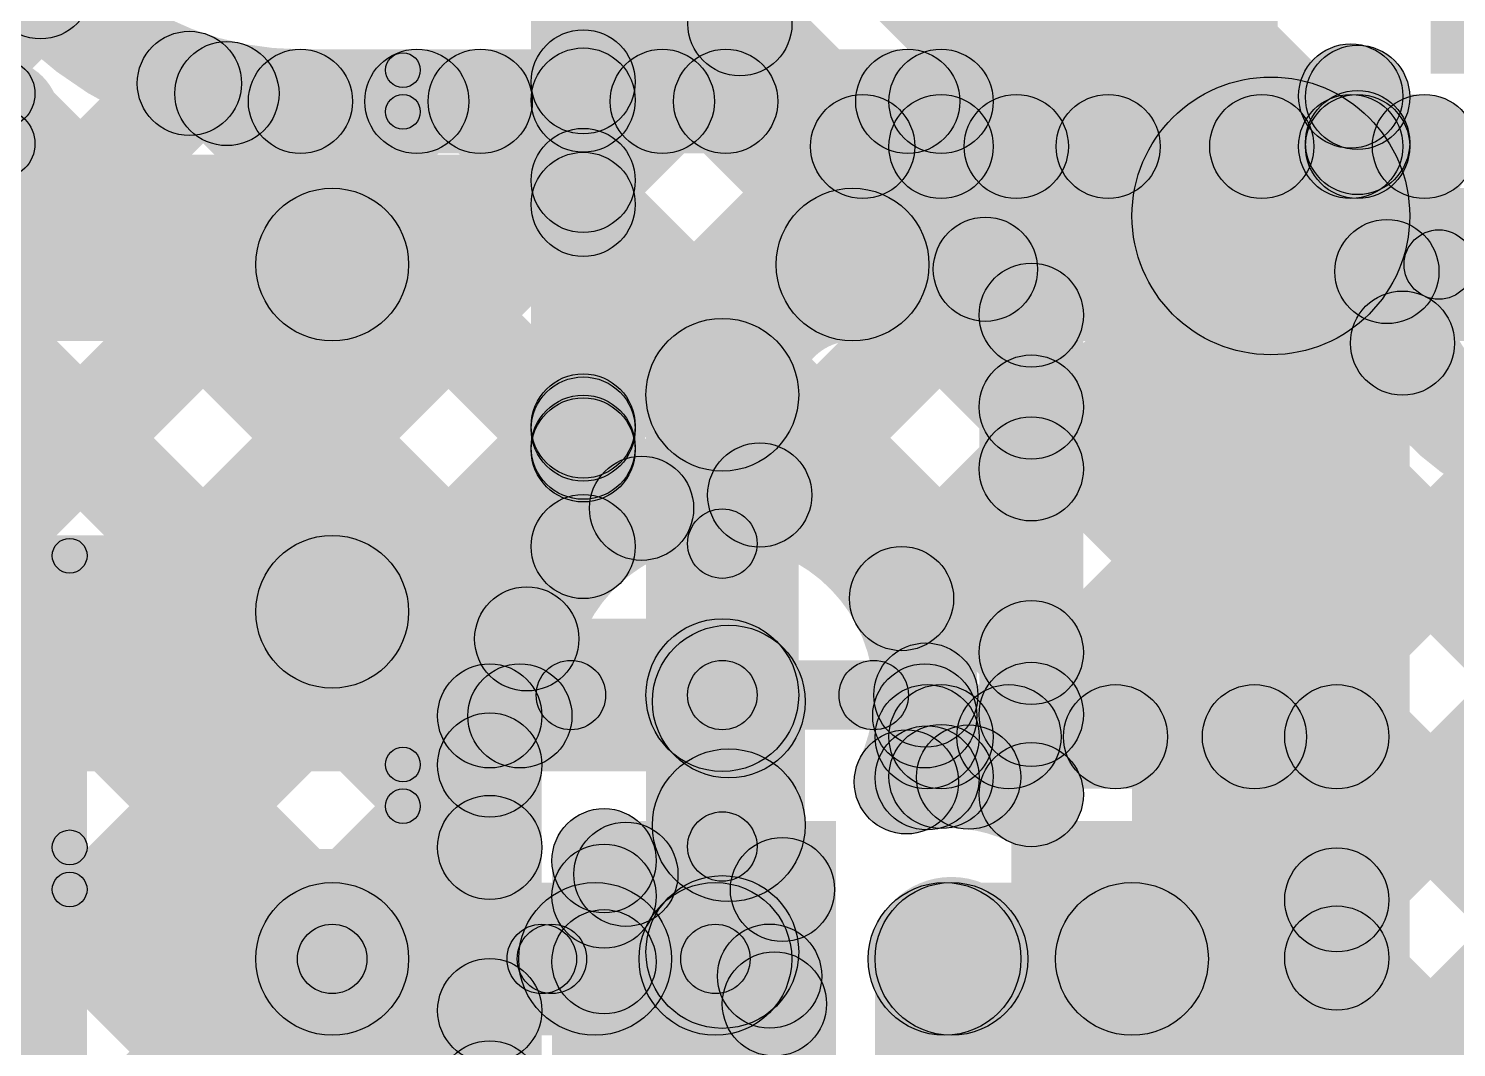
# Model space of a CAD drawing. Header units: millimetres. Extents: x 0 to 210, y 0 to 213.
# Drawn here: x 1.0511 to 1.2567, y 2.5063 to 2.653 of the extents above; entities that cross this region are included whole.
import ezdxf

# ---------------------------------------------------------------- set-up
doc = ezdxf.new("R2010")
doc.units = ezdxf.units.MM
doc.header["$MEASUREMENT"] = 0
for name, color, linetype in [('BottomLayer', 5, 'Continuous'), ('BottomPaste', 16, 'Continuous'), ('BottomSolder', 6, 'Continuous'), ('TopLayer', 1, 'Continuous'), ('TopOverlay', 2, 'Continuous'), ('TopPaste', 8, 'Continuous'), ('TopSolder', 216, 'Continuous'), ('ViaHoleLayer', 16, 'Continuous')]:
    doc.layers.add(name, color=color, linetype=linetype)

# ---------------------------------------------------------------- blocks, each defined once
blk = doc.blocks.new('RES_0603_58')
at = {"layer": 'TopLayer'}
for points in [[(-0.015, 0.0175), (-0.015, -0.0175), (-0.045, -0.0175), (-0.045, 0.0175)], [(0.045, 0.0175), (0.045, -0.0175), (0.015, -0.0175), (0.015, 0.0175)]]:
    blk.add_hatch(color=1, dxfattribs=at).paths.add_polyline_path(points)
at = {"layer": 'TopOverlay'}
h = blk.add_hatch(color=2, dxfattribs=at)
edge = h.paths.add_edge_path()
edge.add_arc((-0.049, 0.021), 0.0025, 0, 360)
h = blk.add_hatch(color=2, dxfattribs=at)
edge = h.paths.add_edge_path()
edge.add_arc((-0.049, 0.021), 0.0025, 0, 360)
for points in [[(-0.049, 0.0185), (-0.049, 0.0235), (0.049, 0.0235), (0.049, 0.0185)], [(-0.0465, -0.021), (-0.0515, -0.021), (-0.0515, 0.021), (-0.0465, 0.021)], [(0.0515, -0.021), (0.0465, -0.021), (0.0465, 0.021), (0.0515, 0.021)], [(-0.049, -0.0235), (-0.049, -0.0185), (0.049, -0.0185), (0.049, -0.0235)]]:
    blk.add_hatch(color=2, dxfattribs=at).paths.add_polyline_path(points)
h = blk.add_hatch(color=2, dxfattribs=at)
edge = h.paths.add_edge_path()
edge.add_arc((0.049, 0.021), 0.0025, 0, 360)
h = blk.add_hatch(color=2, dxfattribs=at)
edge = h.paths.add_edge_path()
edge.add_arc((0.049, 0.021), 0.0025, 0, 360)
h = blk.add_hatch(color=2, dxfattribs=at)
edge = h.paths.add_edge_path()
edge.add_arc((-0.049, -0.021), 0.0025, 0, 360)
h = blk.add_hatch(color=2, dxfattribs=at)
edge = h.paths.add_edge_path()
edge.add_arc((-0.049, -0.021), 0.0025, 0, 360)
h = blk.add_hatch(color=2, dxfattribs=at)
edge = h.paths.add_edge_path()
edge.add_arc((0.049, -0.021), 0.0025, 0, 360)
h = blk.add_hatch(color=2, dxfattribs=at)
edge = h.paths.add_edge_path()
edge.add_arc((0.049, -0.021), 0.0025, 0, 360)
at = {"layer": 'TopPaste'}
for points in [[(-0.015, 0.0175), (-0.015, -0.0175), (-0.045, -0.0175), (-0.045, 0.0175)], [(0.045, 0.0175), (0.045, -0.0175), (0.015, -0.0175), (0.015, 0.0175)]]:
    blk.add_hatch(color=8, dxfattribs=at).paths.add_polyline_path(points)
at = {"layer": 'TopSolder'}
for points in [[(-0.011, 0.0215), (-0.011, -0.0215), (-0.049, -0.0215), (-0.049, 0.0215)], [(0.049, 0.0215), (0.049, -0.0215), (0.011, -0.0215), (0.011, 0.0215)]]:
    blk.add_hatch(color=216, dxfattribs=at).paths.add_polyline_path(points)
at = {"layer": 'TopOverlay'}
for centre in [(-0.049, 0.021), (-0.049, 0.021), (0.049, 0.021), (0.049, 0.021), (-0.049, -0.021), (-0.049, -0.021), (0.049, -0.021), (0.049, -0.021)]:
    blk.add_circle(centre, 0.0025, dxfattribs=at)
blk = doc.blocks.new('RES_0603_59')
at = {"layer": 'TopLayer'}
for points in [[(-0.015, 0.0175), (-0.015, -0.0175), (-0.045, -0.0175), (-0.045, 0.0175)], [(0.045, 0.0175), (0.045, -0.0175), (0.015, -0.0175), (0.015, 0.0175)]]:
    blk.add_hatch(color=1, dxfattribs=at).paths.add_polyline_path(points)
at = {"layer": 'TopOverlay'}
h = blk.add_hatch(color=2, dxfattribs=at)
edge = h.paths.add_edge_path()
edge.add_arc((-0.049, 0.021), 0.0025, 0, 360)
h = blk.add_hatch(color=2, dxfattribs=at)
edge = h.paths.add_edge_path()
edge.add_arc((-0.049, 0.021), 0.0025, 0, 360)
for points in [[(-0.049, 0.0185), (-0.049, 0.0235), (0.049, 0.0235), (0.049, 0.0185)], [(-0.0465, -0.021), (-0.0515, -0.021), (-0.0515, 0.021), (-0.0465, 0.021)], [(0.0515, -0.021), (0.0465, -0.021), (0.0465, 0.021), (0.0515, 0.021)], [(-0.049, -0.0235), (-0.049, -0.0185), (0.049, -0.0185), (0.049, -0.0235)]]:
    blk.add_hatch(color=2, dxfattribs=at).paths.add_polyline_path(points)
h = blk.add_hatch(color=2, dxfattribs=at)
edge = h.paths.add_edge_path()
edge.add_arc((0.049, 0.021), 0.0025, 0, 360)
h = blk.add_hatch(color=2, dxfattribs=at)
edge = h.paths.add_edge_path()
edge.add_arc((0.049, 0.021), 0.0025, 0, 360)
h = blk.add_hatch(color=2, dxfattribs=at)
edge = h.paths.add_edge_path()
edge.add_arc((-0.049, -0.021), 0.0025, 0, 360)
h = blk.add_hatch(color=2, dxfattribs=at)
edge = h.paths.add_edge_path()
edge.add_arc((-0.049, -0.021), 0.0025, 0, 360)
h = blk.add_hatch(color=2, dxfattribs=at)
edge = h.paths.add_edge_path()
edge.add_arc((0.049, -0.021), 0.0025, 0, 360)
h = blk.add_hatch(color=2, dxfattribs=at)
edge = h.paths.add_edge_path()
edge.add_arc((0.049, -0.021), 0.0025, 0, 360)
at = {"layer": 'TopPaste'}
for points in [[(-0.015, 0.0175), (-0.015, -0.0175), (-0.045, -0.0175), (-0.045, 0.0175)], [(0.045, 0.0175), (0.045, -0.0175), (0.015, -0.0175), (0.015, 0.0175)]]:
    blk.add_hatch(color=8, dxfattribs=at).paths.add_polyline_path(points)
at = {"layer": 'TopSolder'}
for points in [[(-0.011, 0.0215), (-0.011, -0.0215), (-0.049, -0.0215), (-0.049, 0.0215)], [(0.049, 0.0215), (0.049, -0.0215), (0.011, -0.0215), (0.011, 0.0215)]]:
    blk.add_hatch(color=216, dxfattribs=at).paths.add_polyline_path(points)
at = {"layer": 'TopOverlay'}
for centre in [(-0.049, 0.021), (-0.049, 0.021), (0.049, 0.021), (0.049, 0.021), (-0.049, -0.021), (-0.049, -0.021), (0.049, -0.021), (0.049, -0.021)]:
    blk.add_circle(centre, 0.0025, dxfattribs=at)
blk = doc.blocks.new('____23_60')
at = {"layer": 'TopLayer'}
for points in [[(-0.01614, 0.05748), (0.01614, 0.05748), (0.01614, 0.02126), (-0.01614, 0.02126)], [(-0.05354, -0.02126), (-0.02126, -0.02126), (-0.02126, -0.05748), (-0.05354, -0.05748)], [(0.02126, -0.02126), (0.05354, -0.02126), (0.05354, -0.05748), (0.02126, -0.05748)]]:
    blk.add_hatch(color=1, dxfattribs=at).paths.add_polyline_path(points)
at = {"layer": 'TopOverlay'}
h = blk.add_hatch(color=2, dxfattribs=at)
edge = h.paths.add_edge_path()
edge.add_arc((-0.06127, 0.034), 0.0025, 0, 360)
h = blk.add_hatch(color=2, dxfattribs=at)
edge = h.paths.add_edge_path()
edge.add_arc((-0.06127, 0.034), 0.0025, 0, 360)
for points in [[(-0.06127, 0.0315), (-0.06127, 0.0365), (-0.02227, 0.0365), (-0.02227, 0.0315)], [(0.02227, 0.0315), (0.02227, 0.0365), (0.06127, 0.0365), (0.06127, 0.0315)], [(-0.06377, 0.034), (-0.05877, 0.034), (-0.05877, -0.02252), (-0.06377, -0.02252)], [(0.05877, 0.034), (0.06377, 0.034), (0.06377, -0.02339), (0.05877, -0.02339)], [(-0.013, -0.03117), (-0.013, -0.02617), (0.013, -0.02617), (0.013, -0.03117)]]:
    blk.add_hatch(color=2, dxfattribs=at).paths.add_polyline_path(points)
h = blk.add_hatch(color=2, dxfattribs=at)
edge = h.paths.add_edge_path()
edge.add_arc((-0.02227, 0.034), 0.0025, 0, 360)
h = blk.add_hatch(color=2, dxfattribs=at)
edge = h.paths.add_edge_path()
edge.add_arc((0.02227, 0.034), 0.0025, 0, 360)
h = blk.add_hatch(color=2, dxfattribs=at)
edge = h.paths.add_edge_path()
edge.add_arc((0.06127, 0.034), 0.0025, 0, 360)
h = blk.add_hatch(color=2, dxfattribs=at)
edge = h.paths.add_edge_path()
edge.add_arc((0.06127, 0.034), 0.0025, 0, 360)
h = blk.add_hatch(color=2, dxfattribs=at)
edge = h.paths.add_edge_path()
edge.add_arc((-0.06127, -0.02252), 0.0025, 0, 360)
h = blk.add_hatch(color=2, dxfattribs=at)
edge = h.paths.add_edge_path()
edge.add_arc((0.06127, -0.02339), 0.0025, 0, 360)
h = blk.add_hatch(color=2, dxfattribs=at)
edge = h.paths.add_edge_path()
edge.add_arc((-0.013, -0.02867), 0.0025, 0, 360)
h = blk.add_hatch(color=2, dxfattribs=at)
edge = h.paths.add_edge_path()
edge.add_arc((0.013, -0.02867), 0.0025, 0, 360)
h = blk.add_hatch(color=2, dxfattribs=at)
edge = h.paths.add_edge_path()
edge.add_arc((-0.07161, -0.045), 0.005, 0, 360)
h = blk.add_hatch(color=2, dxfattribs=at)
edge = h.paths.add_edge_path()
edge.add_arc((-0.06439, -0.045), 0.005, 0, 360)
at = {"layer": 'TopPaste'}
for points in [[(-0.01614, 0.05748), (0.01614, 0.05748), (0.01614, 0.02126), (-0.01614, 0.02126)], [(-0.05354, -0.02126), (-0.02126, -0.02126), (-0.02126, -0.05748), (-0.05354, -0.05748)], [(0.02126, -0.02126), (0.05354, -0.02126), (0.05354, -0.05748), (0.02126, -0.05748)]]:
    blk.add_hatch(color=8, dxfattribs=at).paths.add_polyline_path(points)
at = {"layer": 'TopSolder'}
for points in [[(-0.02014, 0.06148), (0.02014, 0.06148), (0.02014, 0.01726), (-0.02014, 0.01726)], [(-0.05754, -0.01726), (-0.01726, -0.01726), (-0.01726, -0.06148), (-0.05754, -0.06148)], [(0.01726, -0.01726), (0.05754, -0.01726), (0.05754, -0.06148), (0.01726, -0.06148)]]:
    blk.add_hatch(color=216, dxfattribs=at).paths.add_polyline_path(points)
at = {"layer": 'TopOverlay', "const_width": 0.01}
blk.add_lwpolyline([(-0.06439, -0.045, 1), (-0.07161, -0.045, 1)], format="xyb", close=True, dxfattribs=at)
at = {"layer": 'TopOverlay'}
for centre, radius in [((-0.06127, 0.034), 0.0025), ((-0.06127, 0.034), 0.0025), ((-0.02227, 0.034), 0.0025), ((0.02227, 0.034), 0.0025), ((0.06127, 0.034), 0.0025), ((0.06127, 0.034), 0.0025), ((-0.06127, -0.02252), 0.0025), ((0.06127, -0.02339), 0.0025), ((-0.013, -0.02867), 0.0025), ((0.013, -0.02867), 0.0025), ((-0.07161, -0.045), 0.005), ((-0.06439, -0.045), 0.005)]:
    blk.add_circle(centre, radius, dxfattribs=at)
blk = doc.blocks.new('RES_0603_B_71')
at = {"layer": 'BottomLayer'}
for points in [[(-0.045, -0.0175), (-0.045, 0.0175), (-0.015, 0.0175), (-0.015, -0.0175)], [(0.015, -0.0175), (0.015, 0.0175), (0.045, 0.0175), (0.045, -0.0175)]]:
    blk.add_hatch(color=5, dxfattribs=at).paths.add_polyline_path(points)
at = {"layer": 'BottomPaste'}
for points in [[(-0.045, -0.0175), (-0.045, 0.0175), (-0.015, 0.0175), (-0.015, -0.0175)], [(0.015, -0.0175), (0.015, 0.0175), (0.045, 0.0175), (0.045, -0.0175)]]:
    blk.add_hatch(color=16, dxfattribs=at).paths.add_polyline_path(points)
at = {"layer": 'BottomSolder'}
for points in [[(-0.049, -0.0215), (-0.049, 0.0215), (-0.011, 0.0215), (-0.011, -0.0215)], [(0.011, -0.0215), (0.011, 0.0215), (0.049, 0.0215), (0.049, -0.0215)]]:
    blk.add_hatch(color=6, dxfattribs=at).paths.add_polyline_path(points)
blk = doc.blocks.new('CAP_0603_B_75')
at = {"layer": 'BottomLayer'}
for points in [[(-0.045, -0.0175), (-0.045, 0.0175), (-0.015, 0.0175), (-0.015, -0.0175)], [(0.015, -0.0175), (0.015, 0.0175), (0.045, 0.0175), (0.045, -0.0175)]]:
    blk.add_hatch(color=5, dxfattribs=at).paths.add_polyline_path(points)
at = {"layer": 'BottomPaste'}
for points in [[(-0.045, -0.0175), (-0.045, 0.0175), (-0.015, 0.0175), (-0.015, -0.0175)], [(0.015, -0.0175), (0.015, 0.0175), (0.045, 0.0175), (0.045, -0.0175)]]:
    blk.add_hatch(color=16, dxfattribs=at).paths.add_polyline_path(points)
at = {"layer": 'BottomSolder'}
for points in [[(-0.04736, -0.01986), (-0.04736, 0.01986), (-0.01264, 0.01986), (-0.01264, -0.01986)], [(0.01264, -0.01986), (0.01264, 0.01986), (0.04736, 0.01986), (0.04736, -0.01986)]]:
    blk.add_hatch(color=6, dxfattribs=at).paths.add_polyline_path(points)
blk = doc.blocks.new('HX711_77')
at = {"layer": 'TopLayer'}
for points in [[(-0.13484, 0.08681), (-0.09154, 0.08681), (-0.09154, 0.06319), (-0.13484, 0.06319)], [(-0.13484, 0.03681), (-0.09154, 0.03681), (-0.09154, 0.01319), (-0.13484, 0.01319)], [(-0.13484, -0.01319), (-0.09154, -0.01319), (-0.09154, -0.03681), (-0.13484, -0.03681)]]:
    blk.add_hatch(color=1, dxfattribs=at).paths.add_polyline_path(points)
at = {"layer": 'TopOverlay'}
h = blk.add_hatch(color=2, dxfattribs=at)
edge = h.paths.add_edge_path()
edge.add_arc((-0.103, 0.103), 0.0025, 0, 360)
for points in [[(-0.1005, 0.097), (-0.1055, 0.097), (-0.1055, 0.103), (-0.1005, 0.103)], [(-0.1005, -0.003), (-0.1055, -0.003), (-0.1055, 0.003), (-0.1005, 0.003)]]:
    blk.add_hatch(color=2, dxfattribs=at).paths.add_polyline_path(points)
h = blk.add_hatch(color=2, dxfattribs=at)
edge = h.paths.add_edge_path()
edge.add_arc((-0.103, 0.097), 0.0025, 0, 360)
h = blk.add_hatch(color=2, dxfattribs=at)
edge = h.paths.add_edge_path()
edge.add_arc((-0.103, 0.003), 0.0025, 0, 360)
h = blk.add_hatch(color=2, dxfattribs=at)
edge = h.paths.add_edge_path()
edge.add_arc((-0.103, -0.003), 0.0025, 0, 360)
at = {"layer": 'TopPaste'}
for points in [[(-0.13484, 0.08681), (-0.09154, 0.08681), (-0.09154, 0.06319), (-0.13484, 0.06319)], [(-0.13484, 0.03681), (-0.09154, 0.03681), (-0.09154, 0.01319), (-0.13484, 0.01319)], [(-0.13484, -0.01319), (-0.09154, -0.01319), (-0.09154, -0.03681), (-0.13484, -0.03681)]]:
    blk.add_hatch(color=8, dxfattribs=at).paths.add_polyline_path(points)
at = {"layer": 'TopSolder'}
for points in [[(-0.13884, 0.09081), (-0.08754, 0.09081), (-0.08754, 0.05919), (-0.13884, 0.05919)], [(-0.13884, 0.04081), (-0.08754, 0.04081), (-0.08754, 0.00919), (-0.13884, 0.00919)], [(-0.13884, -0.00919), (-0.08754, -0.00919), (-0.08754, -0.04081), (-0.13884, -0.04081)]]:
    blk.add_hatch(color=216, dxfattribs=at).paths.add_polyline_path(points)
at = {"layer": 'TopOverlay'}
for centre in [(-0.103, 0.103), (-0.103, 0.097), (-0.103, 0.003), (-0.103, -0.003)]:
    blk.add_circle(centre, 0.0025, dxfattribs=at)

msp = doc.modelspace()

# ---------------------------------------------------------------- hatches: boundary and pattern name
at = {"layer": 'BottomLayer'}
for points in [[(0.87647, 2.80084), (0.88708, 2.81144), (1.12813, 2.57039), (1.11752, 2.55978)], [(0.87647, 2.76548), (0.88708, 2.77609), (1.1228, 2.54036), (1.1122, 2.52976)], [(0.87647, 2.73013), (0.88708, 2.74073), (1.1228, 2.50501), (1.1122, 2.4944)], [(0.87647, 2.69477), (0.88708, 2.70538), (1.22765, 2.3648), (1.21705, 2.3542)], [(0.88769, 2.48329), (0.87708, 2.49389), (1.04749, 2.6643), (1.0581, 2.6537)], [(0.92295, 2.4832), (0.91235, 2.4938), (1.06894, 2.65039), (1.07954, 2.63979)], [(1.07435, 2.63831), (1.08496, 2.64892), (1.14467, 2.58921), (1.13406, 2.5786)], [(1.09024, 2.635), (1.09024, 2.65), (1.1825, 2.65), (1.1825, 2.635)], [(1.00609, 2.53098), (0.99549, 2.54159), (1.1017, 2.6478), (1.11231, 2.6372)], [(1.03032, 2.51985), (1.01971, 2.53046), (1.13706, 2.6478), (1.14766, 2.6372)], [(1.03244, 2.48662), (1.02183, 2.49722), (1.17241, 2.6478), (1.18302, 2.6372)], [(1.11082, 2.6372), (1.12143, 2.6478), (1.21293, 2.5563), (1.20232, 2.5457)], [(1.14618, 2.6372), (1.15678, 2.6478), (1.2858, 2.51878), (1.2752, 2.50818)], [(1.1825, 2.6285), (1.1825, 2.6435), (1.2415, 2.6435), (1.2415, 2.6285)], [(1.249, 2.636), (1.234, 2.636), (1.234, 2.64327), (1.249, 2.64327)], [(1.25, 2.636), (1.235, 2.636), (1.235, 2.64308), (1.25, 2.64308)], [(1.2425, 2.6285), (1.2425, 2.6435), (1.25212, 2.6435), (1.25212, 2.6285)], [(1.16169, 2.58051), (1.15108, 2.59112), (1.20127, 2.6413), (1.21187, 2.6307)], [(1.18212, 2.56558), (1.17151, 2.57619), (1.2372, 2.64188), (1.2478, 2.63127)], [(1.19, 2.636), (1.175, 2.636), (1.175, 2.6425), (1.19, 2.6425)], [(1.18803, 2.6307), (1.19864, 2.6413), (1.2858, 2.55414), (1.2752, 2.54353)], [(1.22339, 2.6307), (1.234, 2.6413), (1.25201, 2.62329), (1.2414, 2.61268)], [(1.16975, 2.608), (1.16975, 2.63), (1.276, 2.63), (1.276, 2.608)], [(1.25419, 2.614), (1.25419, 2.624), (1.276, 2.624), (1.276, 2.614)], [(1.19758, 2.5457), (1.18698, 2.5563), (1.24366, 2.61299), (1.25427, 2.60238)], [(1.162, 2.557), (1.14, 2.557), (1.14, 2.60025), (1.162, 2.60025)], [(1.23294, 2.5457), (1.22233, 2.5563), (1.26226, 2.59623), (1.27287, 2.58563)], [(1.156, 2.557), (1.146, 2.557), (1.146, 2.57881), (1.156, 2.57881)], [(1.2448, 2.52221), (1.2342, 2.53281), (1.2752, 2.57381), (1.2858, 2.56321)], [(1.02417, 2.546), (1.02417, 2.568), (1.151, 2.568), (1.151, 2.546)], [(1.1175, 2.5465), (1.1175, 2.5615), (1.12184, 2.5615), (1.12184, 2.5465)], [(1.12919, 2.552), (1.12919, 2.562), (1.151, 2.562), (1.151, 2.552)], [(1.151, 2.552), (1.151, 2.562), (1.17281, 2.562), (1.17281, 2.552)], [(1.1825, 2.5435), (1.1825, 2.5585), (1.2395, 2.5585), (1.2395, 2.5435)], [(1.162, 2.52), (1.14, 2.52), (1.14, 2.557), (1.162, 2.557)], [(1.02823, 2.44706), (1.01763, 2.45766), (1.1122, 2.55223), (1.1228, 2.54163)], [(1.125, 2.484), (1.11, 2.484), (1.11, 2.554), (1.125, 2.554)], [(1.188, 2.54508), (1.173, 2.54508), (1.173, 2.551), (1.188, 2.551)], [(1.19, 2.54527), (1.175, 2.54527), (1.175, 2.551), (1.19, 2.551)], [(1.247, 2.487), (1.232, 2.487), (1.232, 2.551), (1.247, 2.551)], [(1.2448, 2.48685), (1.2342, 2.49746), (1.2752, 2.53846), (1.2858, 2.52785)], [(1.183, 2.508), (1.183, 2.53), (1.184, 2.53), (1.184, 2.508)], [(1.184, 2.508), (1.184, 2.53), (1.21, 2.53), (1.21, 2.508)], [(1.125, 2.514), (1.125, 2.524), (1.15, 2.524), (1.15, 2.514)], [(1.2342, 2.51382), (1.2448, 2.52443), (1.2858, 2.48343), (1.2752, 2.47282)], [(1.155, 2.4915), (1.145, 2.4915), (1.145, 2.519), (1.155, 2.519)], [(1.0348, 2.41827), (1.0242, 2.42888), (1.1122, 2.51688), (1.1228, 2.50627)]]:
    msp.add_hatch(color=5, dxfattribs=at).paths.add_polyline_path(points)
h = msp.add_hatch(color=5, dxfattribs=at)
edge = h.paths.add_edge_path()
edge.add_arc((1.05279, 2.659), 0.0075, 0, 360)
h = msp.add_hatch(color=5, dxfattribs=at)
edge = h.paths.add_edge_path()
edge.add_arc((1.07424, 2.64509), 0.0075, 0, 360)
h = msp.add_hatch(color=5, dxfattribs=at)
edge = h.paths.add_edge_path()
edge.add_arc((1.07965, 2.64362), 0.0075, 0, 360)
h = msp.add_hatch(color=5, dxfattribs=at)
edge = h.paths.add_edge_path()
edge.add_arc((1.09024, 2.6425), 0.0075, 0, 360)
h = msp.add_hatch(color=5, dxfattribs=at)
edge = h.paths.add_edge_path()
edge.add_arc((1.09024, 2.6425), 0.0075, 0, 360)
h = msp.add_hatch(color=5, dxfattribs=at)
edge = h.paths.add_edge_path()
edge.add_arc((1.107, 2.6425), 0.0075, 0, 360)
h = msp.add_hatch(color=5, dxfattribs=at)
edge = h.paths.add_edge_path()
edge.add_arc((1.11613, 2.6425), 0.0075, 0, 360)
h = msp.add_hatch(color=5, dxfattribs=at)
edge = h.paths.add_edge_path()
edge.add_arc((1.14236, 2.6425), 0.0075, 0, 360)
h = msp.add_hatch(color=5, dxfattribs=at)
edge = h.paths.add_edge_path()
edge.add_arc((1.15148, 2.6425), 0.0075, 0, 360)
h = msp.add_hatch(color=5, dxfattribs=at)
edge = h.paths.add_edge_path()
edge.add_arc((1.17771, 2.6425), 0.0075, 0, 360)
h = msp.add_hatch(color=5, dxfattribs=at)
edge = h.paths.add_edge_path()
edge.add_arc((1.1825, 2.6425), 0.0075, 0, 360)
h = msp.add_hatch(color=5, dxfattribs=at)
edge = h.paths.add_edge_path()
edge.add_arc((1.1825, 2.6425), 0.0075, 0, 360)
h = msp.add_hatch(color=5, dxfattribs=at)
edge = h.paths.add_edge_path()
edge.add_arc((1.2415, 2.64327), 0.0075, 0, 360)
h = msp.add_hatch(color=5, dxfattribs=at)
edge = h.paths.add_edge_path()
edge.add_arc((1.2425, 2.64308), 0.0075, 0, 360)
h = msp.add_hatch(color=5, dxfattribs=at)
edge = h.paths.add_edge_path()
edge.add_arc((1.1825, 2.636), 0.0075, 0, 360)
h = msp.add_hatch(color=5, dxfattribs=at)
edge = h.paths.add_edge_path()
edge.add_arc((1.1825, 2.636), 0.0075, 0, 360)
h = msp.add_hatch(color=5, dxfattribs=at)
edge = h.paths.add_edge_path()
edge.add_arc((1.19334, 2.636), 0.0075, 0, 360)
h = msp.add_hatch(color=5, dxfattribs=at)
edge = h.paths.add_edge_path()
edge.add_arc((1.20657, 2.636), 0.0075, 0, 360)
h = msp.add_hatch(color=5, dxfattribs=at)
edge = h.paths.add_edge_path()
edge.add_arc((1.22869, 2.636), 0.0075, 0, 360)
h = msp.add_hatch(color=5, dxfattribs=at)
edge = h.paths.add_edge_path()
edge.add_arc((1.2415, 2.636), 0.0075, 0, 360)
h = msp.add_hatch(color=5, dxfattribs=at)
edge = h.paths.add_edge_path()
edge.add_arc((1.2415, 2.636), 0.0075, 0, 360)
h = msp.add_hatch(color=5, dxfattribs=at)
edge = h.paths.add_edge_path()
edge.add_arc((1.2425, 2.63657), 0.0075, 0, 360)
h = msp.add_hatch(color=5, dxfattribs=at)
edge = h.paths.add_edge_path()
edge.add_arc((1.2425, 2.636), 0.0075, 0, 360)
h = msp.add_hatch(color=5, dxfattribs=at)
edge = h.paths.add_edge_path()
edge.add_arc((1.2425, 2.636), 0.0075, 0, 360)
h = msp.add_hatch(color=5, dxfattribs=at)
edge = h.paths.add_edge_path()
edge.add_arc((1.25212, 2.636), 0.0075, 0, 360)
h = msp.add_hatch(color=5, dxfattribs=at)
edge = h.paths.add_edge_path()
edge.add_arc((1.25212, 2.636), 0.0075, 0, 360)
h = msp.add_hatch(color=5, dxfattribs=at)
edge = h.paths.add_edge_path()
edge.add_arc((1.16975, 2.619), 0.011, 0, 360)
h = msp.add_hatch(color=5, dxfattribs=at)
edge = h.paths.add_edge_path()
edge.add_arc((1.16975, 2.619), 0.011, 0, 360)
h = msp.add_hatch(color=5, dxfattribs=at)
edge = h.paths.add_edge_path()
edge.add_arc((1.24671, 2.61799), 0.0075, 0, 360)
h = msp.add_hatch(color=5, dxfattribs=at)
edge = h.paths.add_edge_path()
edge.add_arc((1.25419, 2.619), 0.005, 0, 360)
h = msp.add_hatch(color=5, dxfattribs=at)
edge = h.paths.add_edge_path()
edge.add_arc((1.24896, 2.60768), 0.0075, 0, 360)
h = msp.add_hatch(color=5, dxfattribs=at)
edge = h.paths.add_edge_path()
edge.add_arc((1.151, 2.60025), 0.011, 0, 360)
h = msp.add_hatch(color=5, dxfattribs=at)
edge = h.paths.add_edge_path()
edge.add_arc((1.151, 2.60025), 0.011, 0, 360)
h = msp.add_hatch(color=5, dxfattribs=at)
edge = h.paths.add_edge_path()
edge.add_arc((1.15638, 2.58581), 0.0075, 0, 360)
h = msp.add_hatch(color=5, dxfattribs=at)
edge = h.paths.add_edge_path()
edge.add_arc((1.13937, 2.5839), 0.0075, 0, 360)
h = msp.add_hatch(color=5, dxfattribs=at)
edge = h.paths.add_edge_path()
edge.add_arc((1.151, 2.57881), 0.005, 0, 360)
h = msp.add_hatch(color=5, dxfattribs=at)
edge = h.paths.add_edge_path()
edge.add_arc((1.17681, 2.57089), 0.0075, 0, 360)
h = msp.add_hatch(color=5, dxfattribs=at)
edge = h.paths.add_edge_path()
edge.add_arc((1.12283, 2.56509), 0.0075, 0, 360)
h = msp.add_hatch(color=5, dxfattribs=at)
edge = h.paths.add_edge_path()
edge.add_arc((1.151, 2.557), 0.01181, 0, 360)
h = msp.add_hatch(color=5, dxfattribs=at)
edge = h.paths.add_edge_path()
edge.add_arc((1.151, 2.557), 0.011, 0, 360)
h = msp.add_hatch(color=5, dxfattribs=at)
edge = h.paths.add_edge_path()
edge.add_arc((1.151, 2.557), 0.011, 0, 360)
h = msp.add_hatch(color=5, dxfattribs=at)
edge = h.paths.add_edge_path()
edge.add_arc((1.151, 2.557), 0.011, 0, 360)
h = msp.add_hatch(color=5, dxfattribs=at)
edge = h.paths.add_edge_path()
edge.add_arc((1.18031, 2.557), 0.0075, 0, 360)
h = msp.add_hatch(color=5, dxfattribs=at)
edge = h.paths.add_edge_path()
edge.add_arc((1.18031, 2.557), 0.0075, 0, 360)
h = msp.add_hatch(color=5, dxfattribs=at)
edge = h.paths.add_edge_path()
edge.add_arc((1.1175, 2.554), 0.0075, 0, 360)
h = msp.add_hatch(color=5, dxfattribs=at)
edge = h.paths.add_edge_path()
edge.add_arc((1.1175, 2.554), 0.0075, 0, 360)
h = msp.add_hatch(color=5, dxfattribs=at)
edge = h.paths.add_edge_path()
edge.add_arc((1.12184, 2.554), 0.0075, 0, 360)
h = msp.add_hatch(color=5, dxfattribs=at)
edge = h.paths.add_edge_path()
edge.add_arc((1.12184, 2.554), 0.0075, 0, 360)
h = msp.add_hatch(color=5, dxfattribs=at)
edge = h.paths.add_edge_path()
edge.add_arc((1.12919, 2.557), 0.005, 0, 360)
h = msp.add_hatch(color=5, dxfattribs=at)
edge = h.paths.add_edge_path()
edge.add_arc((1.151, 2.557), 0.005, 0, 360)
h = msp.add_hatch(color=5, dxfattribs=at)
edge = h.paths.add_edge_path()
edge.add_arc((1.151, 2.557), 0.005, 0, 360)
h = msp.add_hatch(color=5, dxfattribs=at)
edge = h.paths.add_edge_path()
edge.add_arc((1.151, 2.557), 0.005, 0, 360)
h = msp.add_hatch(color=5, dxfattribs=at)
edge = h.paths.add_edge_path()
edge.add_arc((1.17281, 2.557), 0.005, 0, 360)
h = msp.add_hatch(color=5, dxfattribs=at)
edge = h.paths.add_edge_path()
edge.add_arc((1.18016, 2.554), 0.0075, 0, 360)
h = msp.add_hatch(color=5, dxfattribs=at)
edge = h.paths.add_edge_path()
edge.add_arc((1.1805, 2.551), 0.0075, 0, 360)
h = msp.add_hatch(color=5, dxfattribs=at)
edge = h.paths.add_edge_path()
edge.add_arc((1.1825, 2.551), 0.0075, 0, 360)
h = msp.add_hatch(color=5, dxfattribs=at)
edge = h.paths.add_edge_path()
edge.add_arc((1.1825, 2.551), 0.0075, 0, 360)
h = msp.add_hatch(color=5, dxfattribs=at)
edge = h.paths.add_edge_path()
edge.add_arc((1.19228, 2.551), 0.0075, 0, 360)
h = msp.add_hatch(color=5, dxfattribs=at)
edge = h.paths.add_edge_path()
edge.add_arc((1.20763, 2.551), 0.0075, 0, 360)
h = msp.add_hatch(color=5, dxfattribs=at)
edge = h.paths.add_edge_path()
edge.add_arc((1.22764, 2.551), 0.0075, 0, 360)
h = msp.add_hatch(color=5, dxfattribs=at)
edge = h.paths.add_edge_path()
edge.add_arc((1.2395, 2.551), 0.0075, 0, 360)
h = msp.add_hatch(color=5, dxfattribs=at)
edge = h.paths.add_edge_path()
edge.add_arc((1.2395, 2.551), 0.0075, 0, 360)
h = msp.add_hatch(color=5, dxfattribs=at)
edge = h.paths.add_edge_path()
edge.add_arc((1.1175, 2.54693), 0.0075, 0, 360)
h = msp.add_hatch(color=5, dxfattribs=at)
edge = h.paths.add_edge_path()
edge.add_arc((1.1805, 2.54508), 0.0075, 0, 360)
h = msp.add_hatch(color=5, dxfattribs=at)
edge = h.paths.add_edge_path()
edge.add_arc((1.1825, 2.54527), 0.0075, 0, 360)
h = msp.add_hatch(color=5, dxfattribs=at)
edge = h.paths.add_edge_path()
edge.add_arc((1.1175, 2.53506), 0.0075, 0, 360)
h = msp.add_hatch(color=5, dxfattribs=at)
edge = h.paths.add_edge_path()
edge.add_arc((1.2395, 2.52751), 0.0075, 0, 360)
h = msp.add_hatch(color=5, dxfattribs=at)
edge = h.paths.add_edge_path()
edge.add_arc((1.15, 2.519), 0.011, 0, 360)
h = msp.add_hatch(color=5, dxfattribs=at)
edge = h.paths.add_edge_path()
edge.add_arc((1.151, 2.52), 0.011, 0, 360)
h = msp.add_hatch(color=5, dxfattribs=at)
edge = h.paths.add_edge_path()
edge.add_arc((1.151, 2.52), 0.011, 0, 360)
h = msp.add_hatch(color=5, dxfattribs=at)
edge = h.paths.add_edge_path()
edge.add_arc((1.183, 2.519), 0.011, 0, 360)
h = msp.add_hatch(color=5, dxfattribs=at)
edge = h.paths.add_edge_path()
edge.add_arc((1.184, 2.519), 0.01181, 0, 360)
h = msp.add_hatch(color=5, dxfattribs=at)
edge = h.paths.add_edge_path()
edge.add_arc((1.184, 2.519), 0.011, 0, 360)
h = msp.add_hatch(color=5, dxfattribs=at)
edge = h.paths.add_edge_path()
edge.add_arc((1.184, 2.519), 0.011, 0, 360)
h = msp.add_hatch(color=5, dxfattribs=at)
edge = h.paths.add_edge_path()
edge.add_arc((1.21, 2.519), 0.011, 0, 360)
h = msp.add_hatch(color=5, dxfattribs=at)
edge = h.paths.add_edge_path()
edge.add_arc((1.2395, 2.51913), 0.0075, 0, 360)
h = msp.add_hatch(color=5, dxfattribs=at)
edge = h.paths.add_edge_path()
edge.add_arc((1.125, 2.519), 0.005, 0, 360)
h = msp.add_hatch(color=5, dxfattribs=at)
edge = h.paths.add_edge_path()
edge.add_arc((1.15, 2.519), 0.005, 0, 360)
h = msp.add_hatch(color=5, dxfattribs=at)
edge = h.paths.add_edge_path()
edge.add_arc((1.15, 2.519), 0.005, 0, 360)
h = msp.add_hatch(color=5, dxfattribs=at)
edge = h.paths.add_edge_path()
edge.add_arc((1.1175, 2.51157), 0.0075, 0, 360)
h = msp.add_hatch(color=5, dxfattribs=at)
edge = h.paths.add_edge_path()
edge.add_arc((1.1175, 2.4997), 0.0075, 0, 360)
at = {"layer": 'TopLayer'}
for points in [[(1.12286, 2.70486), (1.15114, 2.73314), (1.24414, 2.64014), (1.21586, 2.61186)], [(1.12566, 2.67094), (1.13627, 2.68155), (1.2008, 2.61701), (1.1902, 2.60641)], [(1.13846, 2.64531), (1.12346, 2.64531), (1.12346, 2.67625), (1.13846, 2.67625)], [(1.12566, 2.65771), (1.13627, 2.66832), (1.2008, 2.60378), (1.1902, 2.59318)], [(1.13627, 2.6258), (1.12566, 2.63641), (1.14823, 2.65898), (1.15884, 2.64837)], [(1.13846, 2.59531), (1.12346, 2.59531), (1.12346, 2.64269), (1.13846, 2.64269)], [(1.13627, 2.59045), (1.12566, 2.60105), (1.16591, 2.6413), (1.17652, 2.63069)], [(1.12566, 2.62236), (1.13627, 2.63296), (1.2008, 2.56843), (1.1902, 2.55782)], [(0.982, 2.608), (0.982, 2.63), (1.09481, 2.63), (1.09481, 2.608)], [(1.25, 2.0884), (1.21, 2.0884), (1.21, 2.626), (1.25, 2.626)], [(1.16169, 2.58051), (1.15108, 2.59112), (1.18359, 2.62362), (1.19419, 2.61302)], [(1.203, 2.54266), (1.188, 2.54266), (1.188, 2.61171), (1.203, 2.61171)], [(1.12566, 2.587), (1.13627, 2.59761), (1.14467, 2.58921), (1.13406, 2.5786)], [(1.18212, 2.56558), (1.17151, 2.57619), (1.1902, 2.59488), (1.2008, 2.58427)], [(1.13846, 2.57839), (1.12346, 2.57839), (1.12346, 2.59269), (1.13846, 2.59269)], [(1.022, 2.48566), (1.058, 2.48566), (1.058, 2.58), (1.022, 2.58)], [(1.04, 2.558), (1.04, 2.58), (1.09481, 2.58), (1.09481, 2.558)], [(1.156, 2.557), (1.146, 2.557), (1.146, 2.57881), (1.156, 2.57881)], [(1.151, 2.552), (1.151, 2.562), (1.17281, 2.562), (1.17281, 2.552)], [(1.19178, 2.53989), (1.18117, 2.5505), (1.1902, 2.55952), (1.2008, 2.54892)], [(1.156, 2.53519), (1.146, 2.53519), (1.146, 2.557), (1.156, 2.557)], [(1.16293, 2.53825), (1.14093, 2.53825), (1.14093, 2.55607), (1.16293, 2.55607)], [(1.13927, 2.52274), (1.12866, 2.53334), (1.13181, 2.53649), (1.14242, 2.52588)], [(1.14146, 2.4945), (1.12646, 2.4945), (1.12646, 2.53315), (1.14146, 2.53315)], [(1.09481, 2.508), (1.09481, 2.53), (1.13268, 2.53), (1.13268, 2.508)], [(1.09481, 2.514), (1.09481, 2.524), (1.12646, 2.524), (1.12646, 2.514)], [(1.12866, 2.51329), (1.13927, 2.5239), (1.16336, 2.4998), (1.15276, 2.4892)], [(1.14108, 2.4892), (1.13048, 2.4998), (1.1525, 2.52183), (1.16311, 2.51122)], [(1.195, 2.48466), (1.173, 2.48466), (1.173, 2.519), (1.195, 2.519)], [(1.166, 2.4945), (1.151, 2.4945), (1.151, 2.51252), (1.166, 2.51252)]]:
    msp.add_hatch(color=1, dxfattribs=at).paths.add_polyline_path(points)
h = msp.add_hatch(color=1, dxfattribs=at)
edge = h.paths.add_edge_path()
edge.add_arc((1.15353, 2.65368), 0.0075, 0, 360)
h = msp.add_hatch(color=1, dxfattribs=at)
edge = h.paths.add_edge_path()
edge.add_arc((1.13096, 2.64531), 0.0075, 0, 360)
h = msp.add_hatch(color=1, dxfattribs=at)
edge = h.paths.add_edge_path()
edge.add_arc((1.13096, 2.64269), 0.0075, 0, 360)
h = msp.add_hatch(color=1, dxfattribs=at)
edge = h.paths.add_edge_path()
edge.add_arc((1.23, 2.626), 0.02, 0, 360)
h = msp.add_hatch(color=1, dxfattribs=at)
edge = h.paths.add_edge_path()
edge.add_arc((1.23, 2.626), 0.02, 0, 360)
h = msp.add_hatch(color=1, dxfattribs=at)
edge = h.paths.add_edge_path()
edge.add_arc((1.17121, 2.636), 0.0075, 0, 360)
h = msp.add_hatch(color=1, dxfattribs=at)
edge = h.paths.add_edge_path()
edge.add_arc((1.13096, 2.63111), 0.0075, 0, 360)
h = msp.add_hatch(color=1, dxfattribs=at)
edge = h.paths.add_edge_path()
edge.add_arc((1.13096, 2.62766), 0.0075, 0, 360)
h = msp.add_hatch(color=1, dxfattribs=at)
edge = h.paths.add_edge_path()
edge.add_arc((1.09481, 2.619), 0.011, 0, 360)
h = msp.add_hatch(color=1, dxfattribs=at)
edge = h.paths.add_edge_path()
edge.add_arc((1.18889, 2.61832), 0.0075, 0, 360)
h = msp.add_hatch(color=1, dxfattribs=at)
edge = h.paths.add_edge_path()
edge.add_arc((1.1955, 2.61171), 0.0075, 0, 360)
h = msp.add_hatch(color=1, dxfattribs=at)
edge = h.paths.add_edge_path()
edge.add_arc((1.1955, 2.61171), 0.0075, 0, 360)
h = msp.add_hatch(color=1, dxfattribs=at)
edge = h.paths.add_edge_path()
edge.add_arc((1.1955, 2.59848), 0.0075, 0, 360)
h = msp.add_hatch(color=1, dxfattribs=at)
edge = h.paths.add_edge_path()
edge.add_arc((1.13096, 2.59575), 0.0075, 0, 360)
h = msp.add_hatch(color=1, dxfattribs=at)
edge = h.paths.add_edge_path()
edge.add_arc((1.13096, 2.59531), 0.0075, 0, 360)
h = msp.add_hatch(color=1, dxfattribs=at)
edge = h.paths.add_edge_path()
edge.add_arc((1.13096, 2.59269), 0.0075, 0, 360)
h = msp.add_hatch(color=1, dxfattribs=at)
edge = h.paths.add_edge_path()
edge.add_arc((1.13096, 2.59231), 0.0075, 0, 360)
h = msp.add_hatch(color=1, dxfattribs=at)
edge = h.paths.add_edge_path()
edge.add_arc((1.1955, 2.58957), 0.0075, 0, 360)
h = msp.add_hatch(color=1, dxfattribs=at)
edge = h.paths.add_edge_path()
edge.add_arc((1.15638, 2.58581), 0.0075, 0, 360)
h = msp.add_hatch(color=1, dxfattribs=at)
edge = h.paths.add_edge_path()
edge.add_arc((1.13937, 2.5839), 0.0075, 0, 360)
h = msp.add_hatch(color=1, dxfattribs=at)
edge = h.paths.add_edge_path()
edge.add_arc((1.13096, 2.57839), 0.0075, 0, 360)
h = msp.add_hatch(color=1, dxfattribs=at)
edge = h.paths.add_edge_path()
edge.add_arc((1.13096, 2.57839), 0.0075, 0, 360)
h = msp.add_hatch(color=1, dxfattribs=at)
edge = h.paths.add_edge_path()
edge.add_arc((1.151, 2.57881), 0.005, 0, 360)
h = msp.add_hatch(color=1, dxfattribs=at)
edge = h.paths.add_edge_path()
edge.add_arc((1.09481, 2.569), 0.011, 0, 360)
h = msp.add_hatch(color=1, dxfattribs=at)
edge = h.paths.add_edge_path()
edge.add_arc((1.17681, 2.57089), 0.0075, 0, 360)
h = msp.add_hatch(color=1, dxfattribs=at)
edge = h.paths.add_edge_path()
edge.add_arc((1.151, 2.557), 0.01181, 0, 360)
h = msp.add_hatch(color=1, dxfattribs=at)
edge = h.paths.add_edge_path()
edge.add_arc((1.1955, 2.56313), 0.0075, 0, 360)
h = msp.add_hatch(color=1, dxfattribs=at)
edge = h.paths.add_edge_path()
edge.add_arc((1.151, 2.557), 0.011, 0, 360)
h = msp.add_hatch(color=1, dxfattribs=at)
edge = h.paths.add_edge_path()
edge.add_arc((1.15193, 2.55607), 0.011, 0, 360)
h = msp.add_hatch(color=1, dxfattribs=at)
edge = h.paths.add_edge_path()
edge.add_arc((1.15193, 2.55607), 0.011, 0, 360)
h = msp.add_hatch(color=1, dxfattribs=at)
edge = h.paths.add_edge_path()
edge.add_arc((1.18031, 2.557), 0.0075, 0, 360)
h = msp.add_hatch(color=1, dxfattribs=at)
edge = h.paths.add_edge_path()
edge.add_arc((1.18031, 2.557), 0.0075, 0, 360)
h = msp.add_hatch(color=1, dxfattribs=at)
edge = h.paths.add_edge_path()
edge.add_arc((1.151, 2.557), 0.005, 0, 360)
h = msp.add_hatch(color=1, dxfattribs=at)
edge = h.paths.add_edge_path()
edge.add_arc((1.151, 2.557), 0.005, 0, 360)
h = msp.add_hatch(color=1, dxfattribs=at)
edge = h.paths.add_edge_path()
edge.add_arc((1.151, 2.557), 0.005, 0, 360)
h = msp.add_hatch(color=1, dxfattribs=at)
edge = h.paths.add_edge_path()
edge.add_arc((1.17281, 2.557), 0.005, 0, 360)
h = msp.add_hatch(color=1, dxfattribs=at)
edge = h.paths.add_edge_path()
edge.add_arc((1.1955, 2.55422), 0.0075, 0, 360)
h = msp.add_hatch(color=1, dxfattribs=at)
edge = h.paths.add_edge_path()
edge.add_arc((1.18647, 2.54519), 0.0075, 0, 360)
h = msp.add_hatch(color=1, dxfattribs=at)
edge = h.paths.add_edge_path()
edge.add_arc((1.17751, 2.5445), 0.0075, 0, 360)
h = msp.add_hatch(color=1, dxfattribs=at)
edge = h.paths.add_edge_path()
edge.add_arc((1.17751, 2.5445), 0.0075, 0, 360)
h = msp.add_hatch(color=1, dxfattribs=at)
edge = h.paths.add_edge_path()
edge.add_arc((1.1955, 2.54266), 0.0075, 0, 360)
h = msp.add_hatch(color=1, dxfattribs=at)
edge = h.paths.add_edge_path()
edge.add_arc((1.1955, 2.54266), 0.0075, 0, 360)
h = msp.add_hatch(color=1, dxfattribs=at)
edge = h.paths.add_edge_path()
edge.add_arc((1.15193, 2.53825), 0.011, 0, 360)
h = msp.add_hatch(color=1, dxfattribs=at)
edge = h.paths.add_edge_path()
edge.add_arc((1.15193, 2.53825), 0.011, 0, 360)
h = msp.add_hatch(color=1, dxfattribs=at)
edge = h.paths.add_edge_path()
edge.add_arc((1.13396, 2.53315), 0.0075, 0, 360)
h = msp.add_hatch(color=1, dxfattribs=at)
edge = h.paths.add_edge_path()
edge.add_arc((1.13396, 2.53315), 0.0075, 0, 360)
h = msp.add_hatch(color=1, dxfattribs=at)
edge = h.paths.add_edge_path()
edge.add_arc((1.151, 2.53519), 0.005, 0, 360)
h = msp.add_hatch(color=1, dxfattribs=at)
edge = h.paths.add_edge_path()
edge.add_arc((1.13711, 2.53119), 0.0075, 0, 360)
h = msp.add_hatch(color=1, dxfattribs=at)
edge = h.paths.add_edge_path()
edge.add_arc((1.15966, 2.529), 0.0075, 0, 360)
h = msp.add_hatch(color=1, dxfattribs=at)
edge = h.paths.add_edge_path()
edge.add_arc((1.15966, 2.529), 0.0075, 0, 360)
h = msp.add_hatch(color=1, dxfattribs=at)
edge = h.paths.add_edge_path()
edge.add_arc((1.13396, 2.52804), 0.0075, 0, 360)
h = msp.add_hatch(color=1, dxfattribs=at)
edge = h.paths.add_edge_path()
edge.add_arc((1.09481, 2.519), 0.011, 0, 360)
h = msp.add_hatch(color=1, dxfattribs=at)
edge = h.paths.add_edge_path()
edge.add_arc((1.13268, 2.519), 0.011, 0, 360)
h = msp.add_hatch(color=1, dxfattribs=at)
edge = h.paths.add_edge_path()
edge.add_arc((1.13268, 2.519), 0.011, 0, 360)
h = msp.add_hatch(color=1, dxfattribs=at)
edge = h.paths.add_edge_path()
edge.add_arc((1.184, 2.519), 0.01181, 0, 360)
h = msp.add_hatch(color=1, dxfattribs=at)
edge = h.paths.add_edge_path()
edge.add_arc((1.184, 2.519), 0.011, 0, 360)
h = msp.add_hatch(color=1, dxfattribs=at)
edge = h.paths.add_edge_path()
edge.add_arc((1.13396, 2.5186), 0.0075, 0, 360)
h = msp.add_hatch(color=1, dxfattribs=at)
edge = h.paths.add_edge_path()
edge.add_arc((1.09481, 2.519), 0.005, 0, 360)
h = msp.add_hatch(color=1, dxfattribs=at)
edge = h.paths.add_edge_path()
edge.add_arc((1.12646, 2.519), 0.005, 0, 360)
h = msp.add_hatch(color=1, dxfattribs=at)
edge = h.paths.add_edge_path()
edge.add_arc((1.15781, 2.51653), 0.0075, 0, 360)
h = msp.add_hatch(color=1, dxfattribs=at)
edge = h.paths.add_edge_path()
edge.add_arc((1.1585, 2.51252), 0.0075, 0, 360)
h = msp.add_hatch(color=1, dxfattribs=at)
edge = h.paths.add_edge_path()
edge.add_arc((1.1585, 2.51252), 0.0075, 0, 360)
at = {"layer": 'ViaHoleLayer'}
h = msp.add_hatch(color=16, dxfattribs=at)
edge = h.paths.add_edge_path()
edge.add_arc((1.151, 2.557), 0.00591, 0, 360)
h = msp.add_hatch(color=16, dxfattribs=at)
edge = h.paths.add_edge_path()
edge.add_arc((1.184, 2.519), 0.00591, 0, 360)

# ---------------------------------------------------------------- linework, layer by layer
at = {"layer": 'BottomLayer'}
for points, const_width in [([(1.09024, 2.6425, -0.414214), (1.0395, 2.69324)], 0.015), ([(1.2805, 2.59004, -0.66365), (1.25212, 2.636)], 0.015), ([(1.151, 2.60025, -0.414214), (1.16975, 2.619)], 0.022), ([(1.12184, 2.554, -1.052626), (1.18031, 2.557)], 0.015), ([(1.18031, 2.557, -0.025638), (1.18016, 2.554)], 0.015), ([(1.151, 2.52, -0.414214), (1.15, 2.519)], 0.022)]:
    msp.add_lwpolyline(points, format="xyb", dxfattribs=dict(at, const_width=const_width))
for centre, radius in [((1.05279, 2.659), 0.0075), ((1.07424, 2.64509), 0.0075), ((1.07965, 2.64362), 0.0075), ((1.09024, 2.6425), 0.0075), ((1.09024, 2.6425), 0.0075), ((1.107, 2.6425), 0.0075), ((1.11613, 2.6425), 0.0075), ((1.14236, 2.6425), 0.0075), ((1.15148, 2.6425), 0.0075), ((1.17771, 2.6425), 0.0075), ((1.1825, 2.6425), 0.0075), ((1.1825, 2.6425), 0.0075), ((1.2415, 2.64327), 0.0075), ((1.2425, 2.64308), 0.0075), ((1.1825, 2.636), 0.0075), ((1.1825, 2.636), 0.0075), ((1.19334, 2.636), 0.0075), ((1.20657, 2.636), 0.0075), ((1.22869, 2.636), 0.0075), ((1.2415, 2.636), 0.0075), ((1.2415, 2.636), 0.0075), ((1.2425, 2.63657), 0.0075), ((1.2425, 2.636), 0.0075), ((1.2425, 2.636), 0.0075), ((1.25212, 2.636), 0.0075), ((1.25212, 2.636), 0.0075), ((1.16975, 2.619), 0.011), ((1.16975, 2.619), 0.011), ((1.24671, 2.61799), 0.0075), ((1.25419, 2.619), 0.005), ((1.24896, 2.60768), 0.0075), ((1.151, 2.60025), 0.011), ((1.151, 2.60025), 0.011), ((1.15638, 2.58581), 0.0075), ((1.13937, 2.5839), 0.0075), ((1.151, 2.57881), 0.005), ((1.17681, 2.57089), 0.0075), ((1.12283, 2.56509), 0.0075), ((1.151, 2.557), 0.011), ((1.151, 2.557), 0.011), ((1.151, 2.557), 0.011), ((1.18031, 2.557), 0.0075), ((1.18031, 2.557), 0.0075), ((1.1175, 2.554), 0.0075), ((1.1175, 2.554), 0.0075), ((1.12184, 2.554), 0.0075), ((1.12184, 2.554), 0.0075), ((1.12919, 2.557), 0.005), ((1.151, 2.557), 0.005), ((1.151, 2.557), 0.005), ((1.151, 2.557), 0.005), ((1.17281, 2.557), 0.005), ((1.18016, 2.554), 0.0075), ((1.1805, 2.551), 0.0075), ((1.1825, 2.551), 0.0075), ((1.1825, 2.551), 0.0075), ((1.19228, 2.551), 0.0075), ((1.20763, 2.551), 0.0075), ((1.22764, 2.551), 0.0075), ((1.2395, 2.551), 0.0075), ((1.2395, 2.551), 0.0075), ((1.1175, 2.54693), 0.0075), ((1.1805, 2.54508), 0.0075), ((1.1825, 2.54527), 0.0075), ((1.1175, 2.53506), 0.0075), ((1.2395, 2.52751), 0.0075), ((1.15, 2.519), 0.011), ((1.151, 2.52), 0.011), ((1.151, 2.52), 0.011), ((1.183, 2.519), 0.011), ((1.184, 2.519), 0.011), ((1.184, 2.519), 0.011), ((1.21, 2.519), 0.011), ((1.2395, 2.51913), 0.0075), ((1.125, 2.519), 0.005), ((1.15, 2.519), 0.005), ((1.15, 2.519), 0.005), ((1.1175, 2.51157), 0.0075), ((1.1175, 2.4997), 0.0075)]:
    msp.add_circle(centre, radius, dxfattribs=at)
at = {"layer": 'TopLayer'}
for points, const_width in [([(1.13096, 2.57839, -0.656386), (1.18031, 2.557)], 0.015), ([(1.151, 2.557, -0.414214), (1.15193, 2.55607)], 0.022), ([(1.18031, 2.557, -0.110608), (1.17751, 2.5445)], 0.015), ([(1.17751, 2.5445, -0.177206), (1.1955, 2.54266)], 0.015), ([(1.15193, 2.53825, -0.414214), (1.13268, 2.519)], 0.022), ([(1.15966, 2.529, -0.234202), (1.13396, 2.53315)], 0.015), ([(1.1585, 2.51252, -0.161055), (1.15966, 2.529)], 0.015)]:
    msp.add_lwpolyline(points, format="xyb", dxfattribs=dict(at, const_width=const_width))
for centre, radius in [((1.15353, 2.65368), 0.0075), ((1.13096, 2.64531), 0.0075), ((1.13096, 2.64269), 0.0075), ((1.23, 2.626), 0.02), ((1.23, 2.626), 0.02), ((1.17121, 2.636), 0.0075), ((1.13096, 2.63111), 0.0075), ((1.13096, 2.62766), 0.0075), ((1.09481, 2.619), 0.011), ((1.18889, 2.61832), 0.0075), ((1.1955, 2.61171), 0.0075), ((1.1955, 2.61171), 0.0075), ((1.1955, 2.59848), 0.0075), ((1.13096, 2.59575), 0.0075), ((1.13096, 2.59531), 0.0075), ((1.13096, 2.59269), 0.0075), ((1.13096, 2.59231), 0.0075), ((1.1955, 2.58957), 0.0075), ((1.15638, 2.58581), 0.0075), ((1.13937, 2.5839), 0.0075), ((1.13096, 2.57839), 0.0075), ((1.13096, 2.57839), 0.0075), ((1.151, 2.57881), 0.005), ((1.09481, 2.569), 0.011), ((1.17681, 2.57089), 0.0075), ((1.1955, 2.56313), 0.0075), ((1.151, 2.557), 0.011), ((1.15193, 2.55607), 0.011), ((1.15193, 2.55607), 0.011), ((1.18031, 2.557), 0.0075), ((1.18031, 2.557), 0.0075), ((1.151, 2.557), 0.005), ((1.151, 2.557), 0.005), ((1.151, 2.557), 0.005), ((1.17281, 2.557), 0.005), ((1.1955, 2.55422), 0.0075), ((1.18647, 2.54519), 0.0075), ((1.17751, 2.5445), 0.0075), ((1.17751, 2.5445), 0.0075), ((1.1955, 2.54266), 0.0075), ((1.1955, 2.54266), 0.0075), ((1.15193, 2.53825), 0.011), ((1.15193, 2.53825), 0.011), ((1.13396, 2.53315), 0.0075), ((1.13396, 2.53315), 0.0075), ((1.151, 2.53519), 0.005), ((1.13711, 2.53119), 0.0075), ((1.15966, 2.529), 0.0075), ((1.15966, 2.529), 0.0075), ((1.13396, 2.52804), 0.0075), ((1.09481, 2.519), 0.011), ((1.13268, 2.519), 0.011), ((1.13268, 2.519), 0.011), ((1.184, 2.519), 0.011), ((1.13396, 2.5186), 0.0075), ((1.09481, 2.519), 0.005), ((1.12646, 2.519), 0.005), ((1.15781, 2.51653), 0.0075), ((1.1585, 2.51252), 0.0075), ((1.1585, 2.51252), 0.0075)]:
    msp.add_circle(centre, radius, dxfattribs=at)

# ---------------------------------------------------------------- block references
for name, p, rotation in [('____23_60', (1.002, 2.708), 90), ('HX711_77', (1.208, 2.544), 360), ('RES_0603_B_71', (1.242, 2.668), 180)]:
    msp.add_blockref(name, p, dxfattribs=dict(rotation=rotation))
for name, p in [('RES_0603_59', (1.008, 2.55607)), ('CAP_0603_B_75', (1.18, 2.519)), ('RES_0603_58', (1.008, 2.508))]:
    msp.add_blockref(name, p)

doc.saveas('drawing.dxf')
